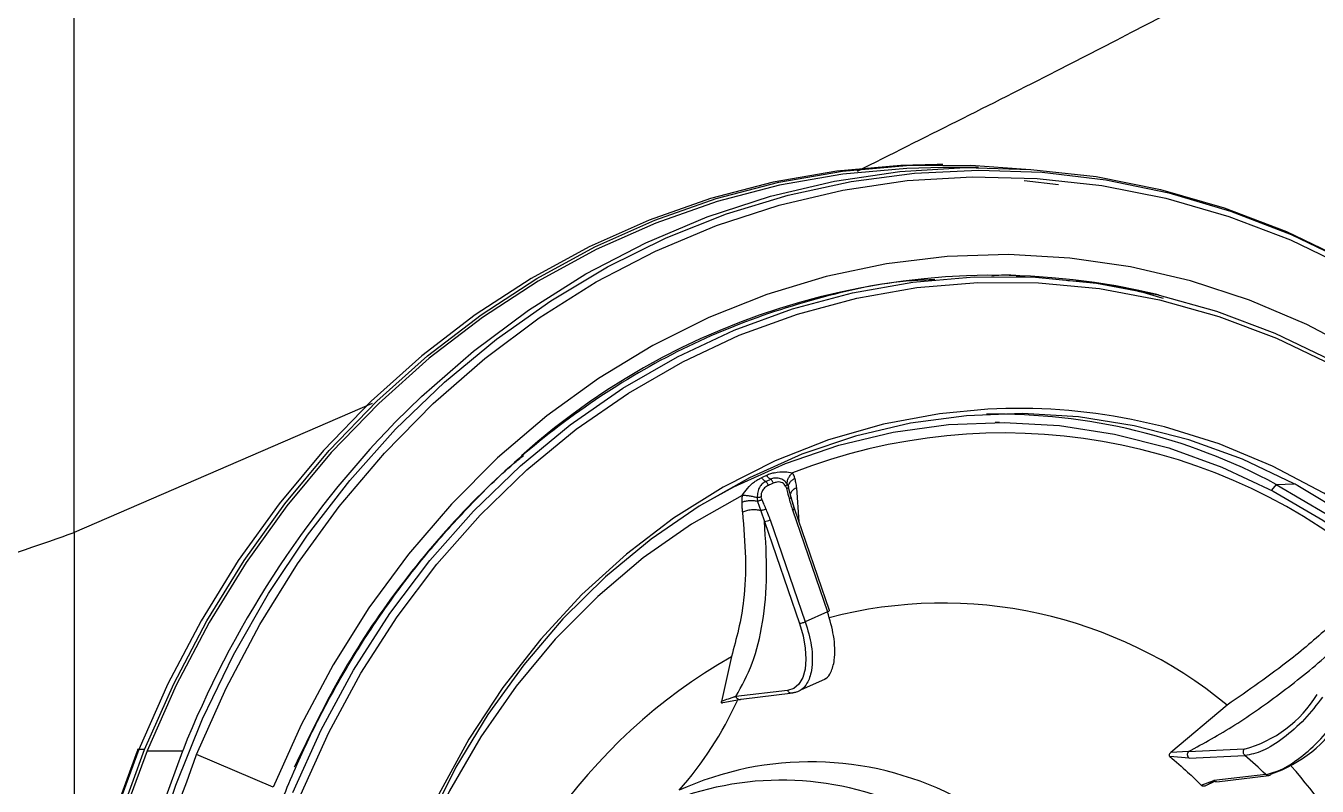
# Model space of a CAD drawing. Extents: x 939 to 1039, y 781 to 934.
# Drawn here: x 967.241 to 970.591, y 827.47 to 829.444 of the extents above; entities that cross this region are included whole.
import ezdxf

# ---------------------------------------------------------------- set-up
doc = ezdxf.new("R2010")
doc.units = 0
doc.header["$MEASUREMENT"] = 0
doc.layers.add('1', color=4, linetype='Continuous')

# ---------------------------------------------------------------- blocks, each defined once
blk = doc.blocks.new('Envoy')
at = {"layer": '1', "color": 3, "linetype": 'Continuous', "lineweight": 25}
for p, q in [((30.9669, 29.9092), (30.9518, 29.9092)), ((31.0593, 29.9014), (30.9669, 29.9014)), ((31.2666, 29.8569), (31.1771, 29.8665)), ((31.1805, 29.6177), (31.157, 29.6185)), ((29.4856, 29.2892), (28.7128, 28.9542)), ((31.1133, 29.2399), (31.1023, 29.2399)), ((30.5666, 29.0714), (30.5632, 29.0796)), ((30.5658, 29.0737), (30.5665, 29.077)), ((30.5663, 29.0708), (30.5658, 29.0739)), ((30.5732, 29.0449), (30.5663, 29.0708)), ((30.5937, 28.9819), (30.5876, 29.0704)), ((31.8315, 29.079), (31.8192, 29.0637)), ((31.8315, 29.079), (31.8783, 29.0805)), ((30.4847, 29.0443), (30.4859, 29.0349)), ((30.4859, 29.0349), (30.4943, 29.0104)), ((30.5804, 29.0169), (30.5729, 29.0456)), ((30.5818, 29.0161), (30.5732, 29.045)), ((30.6726, 28.7519), (30.5818, 29.0164)), ((30.4943, 29.0104), (30.5036, 28.9825)), ((30.5036, 28.9825), (30.5944, 28.718)), ((30.5189, 28.9868), (30.6096, 28.7223)), ((30.5765, 29.0126), (30.6672, 28.7482)), ((28.7128, 28.9542), (28.7128, 27.769)), ((30.6672, 28.7482), (30.6096, 28.7223)), ((30.4182, 28.6317), (30.3921, 28.5156)), ((30.5978, 28.5454), (30.6623, 28.5742)), ((30.3957, 28.5127), (30.4386, 28.5208)), ((30.5638, 28.5442), (30.4295, 28.5282)), ((30.4433, 28.5216), (30.5776, 28.5377)), ((31.7038, 28.5061), (31.558, 28.3825)), ((28.8957, 28.3908), (28.8806, 28.3908)), ((28.9019, 28.3875), (28.9943, 28.3875)), ((29.2293, 28.2926), (29.0304, 28.3777)), ((31.6036, 28.3851), (31.558, 28.3825)), ((31.7482, 28.3919), (31.6036, 28.385)), ((31.6057, 28.3682), (31.5553, 28.3726)), ((31.6057, 28.3682), (31.7502, 28.3751)), ((31.6368, 28.2982), (31.6696, 28.31)), ((31.8044, 28.3256), (31.6696, 28.31)), ((31.6771, 28.3072), (31.8122, 28.3229)), ((31.6504, 28.298), (31.6701, 28.3074)), ((31.6504, 28.298), (31.6555, 28.3006))]:
    blk.add_line(p, q, dxfattribs=at)
at = {"layer": '1', "color": 3, "linetype": 'Continuous', "lineweight": 25, "flags": 128}
for points in [[(28.9179, 28.1198), (28.9764, 28.2978), (29.046, 28.4704), (29.1265, 28.6367), (29.2173, 28.7958), (29.318, 28.947), (29.428, 29.0892), (29.5468, 29.2219), (29.6737, 29.3443), (29.8081, 29.4557), (29.9492, 29.5556), (30.0963, 29.6434), (30.2486, 29.7186), (30.4052, 29.7809), (30.5654, 29.8299), (30.7283, 29.8654), (30.893, 29.8871), (31.0587, 29.895), (31.2244, 29.889), (31.3893, 29.8691), (31.5525, 29.8354), (31.7131, 29.7882), (31.8703, 29.7277), (32.0232, 29.6542)], [(30.9518, 29.9092), (30.8573, 29.907), (30.6911, 29.8921), (30.5263, 29.8633), (30.3637, 29.8208), (30.2043, 29.7648), (30.0489, 29.6956), (29.8983, 29.6136), (29.7533, 29.5192), (29.6148, 29.4129), (29.4833, 29.2953), (29.3597, 29.167), (29.2446, 29.0287), (29.1386, 28.8811), (29.0422, 28.725), (28.9561, 28.5613), (28.8806, 28.3908)], [(28.8957, 28.3908), (28.9712, 28.5613), (29.0573, 28.725), (29.1537, 28.8811), (29.2597, 29.0287), (29.3748, 29.167), (29.4984, 29.2953), (29.6299, 29.4129), (29.7684, 29.5192), (29.9134, 29.6136), (30.064, 29.6956), (30.2194, 29.7648), (30.3788, 29.8208), (30.5414, 29.8633), (30.7062, 29.8921), (30.8724, 29.907), (31.0391, 29.9079), (31.1819, 29.8976)], [(30.9669, 29.9014), (30.8727, 29.8991), (30.707, 29.8843), (30.5426, 29.8556), (30.3806, 29.8132), (30.2217, 29.7574), (30.0667, 29.6884), (29.9166, 29.6067), (29.772, 29.5125), (29.6339, 29.4066), (29.5028, 29.2893), (29.3796, 29.1614), (29.2648, 29.0235), (29.1591, 28.8763), (29.0631, 28.7207), (28.9772, 28.5575), (28.9019, 28.3875)], [(29.5458, 29.2403), (29.6135, 29.3067), (29.7488, 29.425), (29.8915, 29.5314), (30.0407, 29.6252), (30.1956, 29.706), (30.3554, 29.7733), (30.519, 29.8267), (30.6857, 29.8659), (30.8545, 29.8908), (31.0244, 29.9011), (31.1945, 29.8967), (31.3639, 29.8779), (31.5316, 29.8445), (31.6966, 29.7969), (31.858, 29.7352), (32.015, 29.6599)], [(29.0304, 28.3777), (29.1069, 28.5501), (29.1944, 28.7154), (29.2925, 28.8728), (29.4005, 29.0214), (29.5179, 29.1602), (29.6441, 29.2887), (29.7782, 29.4059), (29.9196, 29.5113), (30.0675, 29.6043), (30.221, 29.6844), (30.3793, 29.7511), (30.5415, 29.804), (30.7067, 29.8429), (30.874, 29.8675), (31.0424, 29.8777), (31.211, 29.8734), (31.3788, 29.8547), (31.545, 29.8217), (31.7085, 29.7745), (31.8685, 29.7134), (32.0241, 29.6387)], [(32.0556, 29.4176), (31.9111, 29.4938), (31.762, 29.5571), (31.6092, 29.6072), (31.4534, 29.6437), (31.2957, 29.6664), (31.1369, 29.6753), (30.978, 29.6702), (30.8199, 29.6512), (30.6635, 29.6183), (30.5097, 29.5719), (30.3596, 29.5121), (30.2138, 29.4393), (30.0733, 29.354), (29.9389, 29.2566), (29.8114, 29.1477), (29.6915, 29.0279), (29.58, 28.8979), (29.4774, 28.7586), (29.3844, 28.6107), (29.3015, 28.455), (29.2293, 28.2926)], [(29.2804, 28.2795), (29.3535, 28.4415), (29.4375, 28.5965), (29.5318, 28.7435), (29.6358, 28.8815), (29.749, 29.0097), (29.8705, 29.1274), (29.9998, 29.2338), (30.1359, 29.3283), (30.278, 29.4102), (30.4253, 29.4792), (30.5768, 29.5346), (30.7317, 29.5763), (30.8889, 29.604), (31.0475, 29.6174), (31.2066, 29.6165), (31.3651, 29.6014), (31.5221, 29.572), (31.6766, 29.5286), (31.8277, 29.4715), (31.9744, 29.401)], [(29.3005, 28.2736), (29.3732, 28.4346), (29.4567, 28.5887), (29.5504, 28.7347), (29.6539, 28.8719), (29.7663, 28.9994), (29.8872, 29.1163), (30.0156, 29.2221), (30.1509, 29.316), (30.2921, 29.3974), (30.4385, 29.466), (30.5892, 29.5211), (30.7431, 29.5625), (30.8994, 29.59), (31.057, 29.6034), (31.2151, 29.6025), (31.3727, 29.5874), (31.5287, 29.5582), (31.6823, 29.5151), (31.8325, 29.4584), (31.9783, 29.3883)], [(31.8783, 29.0805), (31.7437, 29.1442), (31.6048, 29.1946), (31.4628, 29.2313), (31.3185, 29.2541), (31.1731, 29.2628), (31.0276, 29.2573), (30.8829, 29.2378), (30.7403, 29.2042), (30.6006, 29.157), (30.4649, 29.0963), (30.3342, 29.0227), (30.2094, 28.9367), (30.0914, 28.8388), (29.981, 28.7299), (29.8791, 28.6106), (29.7863, 28.4818), (29.7034, 28.3445), (29.6308, 28.1997)], [(31.0829, 29.2743), (30.9575, 29.2624), (30.8125, 29.2354), (30.67, 29.1944), (30.5311, 29.1397), (30.3967, 29.0717), (30.2678, 28.9908), (30.1454, 28.8977), (30.0303, 28.793), (29.9233, 28.6775), (29.8253, 28.552), (29.7369, 28.4175), (29.6587, 28.2748), (29.5999, 28.1458)], [(30.3397, 29.0261), (30.4244, 29.0725), (30.5586, 29.1331), (30.6968, 29.1804), (30.838, 29.2141), (30.9811, 29.234), (31.1252, 29.2399), (31.2693, 29.2317), (31.4122, 29.2095), (31.5529, 29.1735), (31.6905, 29.124), (31.8239, 29.0612), (31.9522, 28.9857), (32.0745, 28.898), (32.1898, 28.7987), (32.2974, 28.6886), (32.3964, 28.5683), (32.4862, 28.4389), (32.5661, 28.3012), (32.6356, 28.1562), (32.6941, 28.005)], [(32.7325, 26.4573), (32.7885, 26.613), (32.8327, 26.7737), (32.865, 26.9381), (32.8849, 27.1051), (32.8925, 27.2734), (32.8875, 27.4418), (32.8702, 27.6091), (32.8405, 27.7742), (32.7988, 27.9357), (32.7452, 28.0926), (32.6803, 28.2438), (32.6044, 28.388), (32.5181, 28.5244), (32.422, 28.6519), (32.3169, 28.7696), (32.2034, 28.8766), (32.0824, 28.9722), (31.9549, 29.0557), (31.8215, 29.1265), (31.6835, 29.184), (31.5417, 29.228), (31.4557, 29.2475)], [(30.4462, 29.0501), (30.3146, 28.9755), (30.1892, 28.888), (30.071, 28.7882), (29.9608, 28.6769), (29.8596, 28.555), (29.768, 28.4234), (29.6869, 28.2831), (29.6167, 28.1352), (29.5581, 27.9808), (29.5115, 27.8211), (29.4772, 27.6574)], [(31.8315, 29.079), (31.9611, 29.0024)], [(32.7162, 26.4629), (32.773, 26.6214), (32.8176, 26.7849), (32.8496, 26.9523), (32.8688, 27.1222), (32.8752, 27.2934), (32.8685, 27.4646), (32.8489, 27.6345), (32.8165, 27.8017), (32.7716, 27.9651), (32.7145, 28.1235), (32.6456, 28.2755), (32.5655, 28.4201), (32.4747, 28.5562), (32.374, 28.6827), (32.2641, 28.7988), (32.1458, 28.9034), (32.02, 28.9959), (31.8877, 29.0754)], [(30.5944, 28.718), (30.6039, 28.6854), (30.6096, 28.654), (30.6114, 28.6248), (30.6092, 28.5989), (30.603, 28.5772), (30.5931, 28.5605), (30.5799, 28.5494), (30.5639, 28.5442)], [(28.8806, 28.3908), (28.8161, 28.2144), (28.7631, 28.0331), (28.7217, 27.8479), (28.6922, 27.6596), (28.6748, 27.4695), (28.6695, 27.2783), (28.6764, 27.0872), (28.6955, 26.8973), (28.7266, 26.7094), (28.7695, 26.5246), (28.8241, 26.3439), (28.89, 26.1683), (28.967, 25.9986), (29.0545, 25.8359), (29.1522, 25.6809), (29.2595, 25.5345), (29.3758, 25.3975), (29.5005, 25.2705)], [(29.5155, 25.2705), (29.3908, 25.3975), (29.2746, 25.5345), (29.1673, 25.6809), (29.0696, 25.8359), (28.9821, 25.9986), (28.9051, 26.1683), (28.8392, 26.3439), (28.7846, 26.5246), (28.7417, 26.7094), (28.7106, 26.8973), (28.6915, 27.0872), (28.6846, 27.2783), (28.6899, 27.4695), (28.7073, 27.6596), (28.7368, 27.8479), (28.7782, 28.0331), (28.8312, 28.2144), (28.8957, 28.3908)], [(28.9019, 28.3875), (28.8376, 28.2116), (28.7847, 28.0309), (28.7435, 27.8462), (28.7141, 27.6585), (28.6967, 27.4689), (28.6915, 27.2783), (28.6984, 27.0878), (28.7173, 26.8984), (28.7483, 26.7111), (28.7911, 26.5269), (28.8456, 26.3467), (28.9113, 26.1716), (28.988, 26.0025), (29.0753, 25.8402), (29.1727, 25.6857), (29.2796, 25.5398), (29.3956, 25.4031), (29.5199, 25.2766)], [(28.7731, 28.0789), (28.8131, 28.2115), (28.8773, 28.3873)], [(29.5639, 25.3236), (29.5373, 25.3507), (29.4152, 25.4866), (29.3022, 25.6326), (29.1991, 25.7878), (29.1064, 25.9515), (29.0246, 26.1227), (28.9541, 26.3003), (28.8955, 26.4836), (28.8489, 26.6713), (28.8147, 26.8626), (28.7931, 27.0562), (28.7841, 27.2511), (28.7879, 27.4463), (28.8043, 27.6405), (28.8334, 27.8329), (28.8749, 28.0222), (28.9287, 28.2074), (28.9943, 28.3875)]]:
    blk.add_lwpolyline(points, dxfattribs=at)
at = {"layer": '1', "color": 3, "linetype": 'Continuous', "lineweight": 25}
for centre, radius, start, end in [((31.098, 27.7856), 1.8361, 76.5317, 131.8494), ((31.107, 27.7289), 1.5322, 61.7779, 91.0122), ((31.1619, 27.7632), 1.5131, 78.805, 92.9909), ((31.4197, 27.4236), 2.6099, 135.8879, 158.3268), ((31.1247, 27.7091), 1.5032, 48.9623, 111.398), ((31.1661, 27.6241), 1.6174, 113.9705, 114.4602), ((31.0808, 27.5791), 1.7, 61.6642, 62.0256), ((30.5747, 29.0207), 0.0083, 281.9835, 328.9122), ((30.4982, 29.0305), 0.0483, 276.4412, 295.3002), ((30.9662, 27.6106), 1.1601, 50.5233, 104.715), ((31.146, 27.3648), 1.4611, 119.8788, 170.4186), ((29.5634, 28.9176), 0.9577, 318.6381, 335.3411), ((31.668, 28.6964), 0.3149, 284.7558, 328.8974), ((31.7072, 28.6534), 0.3447, 288.9063, 328.8093), ((28.8793, 28.3887), 0.00242, 57.566, 216.3756), ((30.6233, 27.5347), 0.824, 63.3555, 114.4591), ((30.9514, 27.4472), 1.2244, 45.8428, 49.2754), ((30.7366, 27.3506), 1.5098, 18.6545, 41.3164), ((30.5476, 27.5252), 0.7858, 66.4393, 114.4897)]:
    blk.add_arc(centre, radius, start, end, dxfattribs=at)
for points, knots in [([(33.7316, 31.4888), (33.3218, 31.2608), (32.5024, 30.8049), (31.5063, 30.2727), (30.9165, 29.9777), (30.7442, 29.8915)], [0, 0, 0, 0, 0.4144518, 0.8289131, 1, 1, 1, 1]), ([(28.7128, 28.9542), (28.7128, 28.9817), (28.7128, 29.0436), (28.7128, 29.1362), (28.7128, 29.231), (28.7128, 29.3504), (28.7128, 29.4967), (28.7128, 29.6816), (28.7128, 29.8738), (28.7128, 30.0691), (28.7128, 30.2774), (28.7128, 30.4856), (28.7129, 30.6544), (28.713, 30.7705), (28.713, 30.8498), (28.7131, 30.8813), (28.7131, 30.8972)], [0, 0, 0, 0, 0.029114, 0.065417, 0.098098, 0.13044, 0.194285, 0.259025, 0.341267, 0.424669, 0.51027, 0.633058, 0.755795, 0.837215, 0.917369, 1, 1, 1, 1]), ([(31.0935, 29.6207), (31.11, 29.6222), (31.1352, 29.6245), (31.1603, 29.6213), (31.1689, 29.6203)], [0, 0, 0, 0, 0.655728, 1, 1, 1, 1]), ([(30.9455, 29.6101), (30.926, 29.6095), (30.822, 29.606), (30.636, 29.5639), (30.3925, 29.4831), (30.16, 29.3652), (29.9421, 29.2157), (29.742, 29.0362), (29.5635, 28.8292), (29.4068, 28.5994), (29.3249, 28.4297), (29.2839, 28.3449)], [0, 0, 0, 0, 0.02809, 0.149579, 0.271067, 0.392557, 0.514045, 0.635534, 0.757022, 0.878511, 1, 1, 1, 1]), ([(31.2907, 29.6081), (31.3263, 29.6056), (31.4098, 29.5998), (31.491, 29.5761), (31.5377, 29.5626)], [0, 0, 0, 0, 0.4252357, 1, 1, 1, 1]), ([(29.2574, 28.2726), (29.2685, 28.2994), (29.3009, 28.3773), (29.3619, 28.5022), (29.4432, 28.6445), (29.5335, 28.7795), (29.6319, 28.9068), (29.7386, 29.0246), (29.8212, 29.1072), (29.8699, 29.147), (29.8785, 29.1541)], [0, 0, 0, 0, 0.0775912, 0.2259882, 0.3744114, 0.5228487, 0.671306, 0.8197865, 0.9682957, 1, 1, 1, 1]), ([(30.4462, 29.0501), (30.4505, 29.0565), (30.4601, 29.0707), (30.4715, 29.0804), (30.4778, 29.0857)], [0, 0, 0, 0, 0.450978, 1, 1, 1, 1]), ([(30.4778, 29.0857), (30.4806, 29.0876), (30.4865, 29.0915), (30.493, 29.0947), (30.4963, 29.0963)], [0, 0, 0, 0, 0.4857358, 1, 1, 1, 1]), ([(30.507, 29.0864), (30.5038, 29.0847), (30.4972, 29.081), (30.49, 29.0715), (30.4856, 29.0587), (30.485, 29.0491), (30.4847, 29.0443)], [0, 0, 0, 0, 0.229219, 0.473257, 0.730968, 1, 1, 1, 1]), ([(30.507, 29.0864), (30.505, 29.0878), (30.5014, 29.0903), (30.4979, 29.0945), (30.4963, 29.0963)], [0, 0, 0, 0, 0.559179, 1, 1, 1, 1]), ([(30.507, 29.0864), (30.5094, 29.0875), (30.5135, 29.0894), (30.5178, 29.0913), (30.5196, 29.0921)], [0, 0, 0, 0, 0.560024, 1, 1, 1, 1]), ([(30.5141, 29.0762), (30.5137, 29.0773), (30.5129, 29.0795), (30.5111, 29.0825), (30.509, 29.085), (30.5077, 29.0859), (30.507, 29.0864)], [0, 0, 0, 0, 0.244375, 0.499976, 0.755532, 1, 1, 1, 1]), ([(30.53, 29.1092), (30.5265, 29.1082), (30.5192, 29.1063), (30.5125, 29.1035), (30.509, 29.102)], [0, 0, 0, 0, 0.482932, 1, 1, 1, 1]), ([(30.5196, 29.0921), (30.5176, 29.0935), (30.514, 29.096), (30.5105, 29.1002), (30.509, 29.102)], [0, 0, 0, 0, 0.559966, 1, 1, 1, 1]), ([(30.5267, 29.0819), (30.5243, 29.0809), (30.5202, 29.079), (30.516, 29.0771), (30.5141, 29.0762)], [0, 0, 0, 0, 0.559996, 1, 1, 1, 1]), ([(30.5632, 29.0796), (30.5605, 29.0831), (30.5551, 29.09), (30.5427, 29.0953), (30.5303, 29.096), (30.5231, 29.0934), (30.5196, 29.0921)], [0, 0, 0, 0, 0.270288, 0.5285017, 0.7722808, 1, 1, 1, 1]), ([(30.5267, 29.0819), (30.5263, 29.083), (30.5254, 29.0851), (30.5236, 29.0881), (30.5216, 29.0906), (30.5203, 29.0916), (30.5196, 29.0921)], [0, 0, 0, 0, 0.244426, 0.5, 0.755577, 1, 1, 1, 1]), ([(30.5585, 29.0746), (30.5574, 29.0762), (30.5552, 29.0796), (30.5501, 29.0832), (30.5435, 29.0854), (30.5353, 29.0852), (30.5297, 29.083), (30.5267, 29.0819)], [0, 0, 0, 0, 0.149423, 0.312445, 0.494137, 0.732248, 1, 1, 1, 1]), ([(30.53, 29.1092), (30.5389, 29.1107), (30.5552, 29.1135), (30.5697, 29.1102), (30.5763, 29.1086)], [0, 0, 0, 0, 0.5480112, 1, 1, 1, 1]), ([(30.5632, 29.0796), (30.563, 29.0818), (30.5625, 29.0862), (30.5651, 29.0939), (30.5696, 29.1016), (30.5741, 29.1063), (30.5763, 29.1086)], [0, 0, 0, 0, 0.249553, 0.505294, 0.758232, 1, 1, 1, 1]), ([(30.5665, 29.0771), (30.5672, 29.0792), (30.5687, 29.0833), (30.5743, 29.0893), (30.5795, 29.0928), (30.5821, 29.0945)], [0, 0, 0, 0, 0.340872, 0.678594, 1, 1, 1, 1]), ([(30.5826, 29.0948), (30.5817, 29.0976), (30.5801, 29.1025), (30.5775, 29.1068), (30.5763, 29.1086)], [0, 0, 0, 0, 0.5587371, 1, 1, 1, 1]), ([(30.5821, 29.0945), (30.5822, 29.0945), (30.5824, 29.0946), (30.5826, 29.0947), (30.5826, 29.0948)], [0, 0, 0, 0, 0.560425, 1, 1, 1, 1]), ([(30.5876, 29.0704), (30.5869, 29.075), (30.5856, 29.0832), (30.5835, 29.0912), (30.5826, 29.0948)], [0, 0, 0, 0, 0.559323, 1, 1, 1, 1]), ([(30.4462, 29.0501), (30.4456, 29.0468), (30.4446, 29.0408), (30.4446, 29.035), (30.4446, 29.0325)], [0, 0, 0, 0, 0.5604365, 1, 1, 1, 1]), ([(30.4847, 29.0443), (30.4815, 29.0451), (30.4751, 29.0469), (30.4647, 29.0488), (30.4547, 29.05), (30.449, 29.0501), (30.4462, 29.0501)], [0, 0, 0, 0, 0.249616, 0.505328, 0.758236, 1, 1, 1, 1]), ([(30.5141, 29.0762), (30.5106, 29.0743), (30.504, 29.0707), (30.4975, 29.0623), (30.4947, 29.0537), (30.4951, 29.0486), (30.4952, 29.0462)], [0, 0, 0, 0, 0.333507, 0.622384, 0.821342, 1, 1, 1, 1]), ([(30.5585, 29.0746), (30.5591, 29.0751), (30.5604, 29.0761), (30.5619, 29.0774), (30.5629, 29.0787), (30.5631, 29.0793), (30.5632, 29.0796)], [0, 0, 0, 0, 0.24662, 0.499997, 0.753414, 1, 1, 1, 1]), ([(30.5585, 29.0746), (30.559, 29.0735), (30.56, 29.0715), (30.5607, 29.0693), (30.561, 29.0683)], [0, 0, 0, 0, 0.559896, 1, 1, 1, 1]), ([(30.561, 29.0683), (30.5618, 29.0686), (30.5635, 29.0692), (30.5653, 29.0701), (30.5665, 29.0709), (30.5665, 29.0712), (30.5666, 29.0714)], [0, 0, 0, 0, 0.245391, 0.500054, 0.754603, 1, 1, 1, 1]), ([(30.561, 29.0683), (30.5622, 29.0635), (30.5645, 29.0549), (30.5667, 29.0463), (30.5676, 29.0425)], [0, 0, 0, 0, 0.559967, 1, 1, 1, 1]), ([(30.5666, 29.0714), (30.5661, 29.0732), (30.5656, 29.0751), (30.5665, 29.0771), (30.5665, 29.0771)], [0, 0, 0, 0, 0.996435, 1, 1, 1, 1]), ([(30.5876, 29.0704), (30.5846, 29.0688), (30.5781, 29.0654), (30.5724, 29.0596), (30.5716, 29.0559), (30.5713, 29.0544)], [0, 0, 0, 0, 0.355888, 0.741882, 1, 1, 1, 1]), ([(30.4859, 29.0349), (30.4825, 29.0354), (30.4757, 29.0365), (30.4646, 29.0363), (30.4537, 29.0351), (30.4476, 29.0333), (30.4446, 29.0325)], [0, 0, 0, 0, 0.250201, 0.506835, 0.759842, 1, 1, 1, 1]), ([(30.4446, 29.0325), (30.4448, 29.0276), (30.4451, 29.0189), (30.446, 29.0105), (30.4464, 29.0069)], [0, 0, 0, 0, 0.560592, 1, 1, 1, 1]), ([(30.4952, 29.0462), (30.4943, 29.046), (30.4925, 29.0456), (30.4888, 29.0449), (30.4863, 29.0445), (30.4847, 29.0443)], [0, 0, 0, 0, 0.27722, 0.562216, 1, 1, 1, 1]), ([(30.4972, 29.0395), (30.4963, 29.039), (30.4946, 29.0381), (30.4916, 29.0368), (30.4886, 29.0357), (30.4868, 29.0352), (30.4859, 29.0349)], [0, 0, 0, 0, 0.245296, 0.49996, 0.754586, 1, 1, 1, 1]), ([(30.5075, 29.0156), (30.5065, 29.015), (30.5044, 29.0139), (30.5007, 29.0123), (30.4971, 29.011), (30.4952, 29.0106), (30.4943, 29.0104)], [0, 0, 0, 0, 0.243135, 0.499987, 0.75688, 1, 1, 1, 1]), ([(30.4972, 29.0395), (30.4967, 29.0407), (30.4959, 29.0429), (30.4954, 29.0452), (30.4952, 29.0462)], [0, 0, 0, 0, 0.5598, 1, 1, 1, 1]), ([(30.5075, 29.0156), (30.5056, 29.0201), (30.5021, 29.028), (30.4987, 29.036), (30.4972, 29.0395)], [0, 0, 0, 0, 0.560001, 1, 1, 1, 1]), ([(30.5189, 28.9868), (30.5169, 28.9923), (30.5134, 29.002), (30.5093, 29.0115), (30.5075, 29.0156)], [0, 0, 0, 0, 0.5599696, 1, 1, 1, 1]), ([(30.5676, 29.0425), (30.5686, 29.0428), (30.5707, 29.0436), (30.5727, 29.0445), (30.5736, 29.0453), (30.5731, 29.0455), (30.5729, 29.0456)], [0, 0, 0, 0, 0.243086, 0.500037, 0.756965, 1, 1, 1, 1]), ([(30.5676, 29.0425), (30.5691, 29.0368), (30.5718, 29.0268), (30.575, 29.0169), (30.5765, 29.0126)], [0, 0, 0, 0, 0.559965, 1, 1, 1, 1]), ([(30.4464, 29.0069), (30.4498, 28.9667), (30.4566, 28.8865), (30.4514, 28.7554), (30.4308, 28.6786), (30.4182, 28.6317)], [0, 0, 0, 0, 0.280142, 0.560296, 1, 1, 1, 1]), ([(30.4295, 28.5282), (30.4447, 28.5556), (30.4751, 28.6106), (30.501, 28.7191), (30.5129, 28.8423), (30.5067, 28.9358), (30.5036, 28.9825)], [0, 0, 0, 0, 0.249992, 0.5, 0.750009, 1, 1, 1, 1]), ([(30.4943, 29.0104), (30.4907, 29.0113), (30.4833, 29.0131), (30.47, 29.013), (30.457, 29.011), (30.4498, 29.0082), (30.4464, 29.0069)], [0, 0, 0, 0, 0.252971, 0.513356, 0.766499, 1, 1, 1, 1]), ([(26.9813, 28.6967), (27.056, 28.7051), (27.2059, 28.7221), (27.4328, 28.7401), (27.6597, 28.7577), (27.9112, 28.7795), (28.1802, 28.8124), (28.4605, 28.8641), (28.6292, 28.9244), (28.7128, 28.9542)], [0, 0, 0, 0, 0.124032, 0.249011, 0.374711, 0.500733, 0.671036, 0.837, 1, 1, 1, 1]), ([(32.0752, 28.8127), (32.0417, 28.7796), (31.9748, 28.7133), (31.8495, 28.6059), (31.7591, 28.5439), (31.7038, 28.5061)], [0, 0, 0, 0, 0.280144, 0.560296, 1, 1, 1, 1]), ([(30.6606, 28.5743), (30.6615, 28.5746), (30.6682, 28.5771), (30.6774, 28.5926), (30.6857, 28.6186), (30.687, 28.6522), (30.6831, 28.6939), (30.6734, 28.7272), (30.6672, 28.7482)], [0, 0, 0, 0, 0.026521, 0.196181, 0.408997, 0.577409, 0.732221, 1, 1, 1, 1]), ([(30.6672, 28.7482), (30.6683, 28.7488), (30.6706, 28.7499), (30.6725, 28.7513), (30.6728, 28.7523), (30.6717, 28.7525), (30.6711, 28.7526)], [0, 0, 0, 0, 0.250031, 0.499946, 0.749995, 1, 1, 1, 1]), ([(31.6036, 28.3851), (31.6435, 28.407), (31.7234, 28.4509), (31.8478, 28.5389), (31.972, 28.6397), (32.0515, 28.7168), (32.0913, 28.7553)], [0, 0, 0, 0, 0.249992, 0.5, 0.750009, 1, 1, 1, 1]), ([(30.6096, 28.7223), (30.6158, 28.7013), (30.6254, 28.6682), (30.6286, 28.626), (30.6262, 28.5913), (30.6164, 28.563), (30.6014, 28.5463), (30.5883, 28.5395), (30.5805, 28.5382), (30.5776, 28.5377)], [0, 0, 0, 0, 0.225427, 0.356565, 0.499705, 0.690184, 0.837161, 0.940472, 1, 1, 1, 1]), ([(30.5944, 28.718), (30.5953, 28.7181), (30.5972, 28.7182), (30.6013, 28.7192), (30.6057, 28.7207), (30.6083, 28.7218), (30.6096, 28.7223)], [0, 0, 0, 0, 0.249999, 0.49999, 0.749959, 1, 1, 1, 1]), ([(30.3921, 28.5156), (30.3919, 28.5148), (30.3915, 28.5134), (30.3919, 28.5122), (30.3926, 28.5118), (30.3935, 28.5118), (30.3945, 28.5121), (30.3953, 28.5125), (30.3957, 28.5127)], [0, 0, 0, 0, 0.3203312, 0.5809585, 0.695472, 0.7988682, 0.8978656, 1, 1, 1, 1]), ([(30.4295, 28.5282), (30.4295, 28.5282), (30.4295, 28.5281), (30.4294, 28.5281), (30.4293, 28.5281), (30.4292, 28.528), (30.4289, 28.528), (30.4284, 28.5278), (30.4275, 28.5275), (30.426, 28.527), (30.423, 28.5261), (30.4177, 28.5243), (30.4076, 28.521), (30.3982, 28.5177), (30.3921, 28.5156)], [0, 0, 0, 0, 0.001684, 0.003015, 0.005388, 0.00962, 0.017214, 0.030722, 0.054903, 0.098037, 0.17515, 0.31301, 0.559479, 1, 1, 1, 1]), ([(30.4295, 28.5282), (30.4299, 28.5274), (30.4305, 28.526), (30.4318, 28.5242), (30.4335, 28.5226), (30.4353, 28.5215), (30.4373, 28.5208), (30.4394, 28.5206), (30.4414, 28.5208), (30.4427, 28.5214), (30.4433, 28.5216)], [0, 0, 0, 0, 0.124969, 0.249985, 0.375012, 0.499998, 0.62497, 0.749971, 0.875016, 1, 1, 1, 1]), ([(30.5776, 28.5377), (30.5763, 28.5373), (30.5737, 28.5364), (30.5695, 28.5374), (30.5659, 28.54), (30.5645, 28.5428), (30.5638, 28.5442)], [0, 0, 0, 0, 0.249961, 0.499994, 0.750031, 1, 1, 1, 1]), ([(31.9513, 28.5264), (31.9364, 28.5069), (31.9066, 28.4679), (31.8505, 28.4187), (31.7945, 28.3836), (31.765, 28.3779), (31.7502, 28.3751)], [0, 0, 0, 0, 0.249562, 0.499965, 0.750384, 1, 1, 1, 1]), ([(31.8044, 28.3256), (31.8183, 28.3292), (31.8462, 28.3363), (31.9002, 28.3731), (31.9551, 28.4236), (31.9848, 28.4627), (31.9997, 28.4822)], [0, 0, 0, 0, 0.249604, 0.500024, 0.750011, 1, 1, 1, 1]), ([(30.1297, 24.9435), (30.042, 24.9948), (29.8665, 25.0973), (29.6284, 25.2995), (29.4139, 25.5328), (29.2281, 25.7971), (29.0739, 26.0866), (28.954, 26.3968), (28.8704, 26.7224), (28.8246, 27.0576), (28.8172, 27.3969), (28.8491, 27.7341), (28.9166, 28.065), (28.9925, 28.2734), (29.0304, 28.3777)], [0, 0, 0, 0, 0.083333, 0.166667, 0.25, 0.333334, 0.416667, 0.5, 0.583333, 0.666667, 0.75, 0.833333, 0.916667, 1, 1, 1, 1]), ([(31.558, 28.3825), (31.5569, 28.3815), (31.5548, 28.3799), (31.5534, 28.377), (31.5535, 28.3745), (31.5547, 28.3732), (31.5553, 28.3726)], [0, 0, 0, 0, 0.353004, 0.636458, 0.82115, 1, 1, 1, 1]), ([(31.6057, 28.3682), (31.6052, 28.3687), (31.6041, 28.3697), (31.6029, 28.3717), (31.6021, 28.3738), (31.6016, 28.3762), (31.6015, 28.3785), (31.6018, 28.3809), (31.6025, 28.3831), (31.6033, 28.3844), (31.6036, 28.385)], [0, 0, 0, 0, 0.1250141, 0.2500232, 0.3750257, 0.4999741, 0.624999, 0.7500239, 0.8750132, 1, 1, 1, 1]), ([(31.7502, 28.3751), (31.7493, 28.3762), (31.7473, 28.3784), (31.746, 28.383), (31.7461, 28.3879), (31.7475, 28.3905), (31.7482, 28.3919)], [0, 0, 0, 0, 0.24993, 0.499962, 0.74998, 1, 1, 1, 1]), ([(31.5553, 28.3726), (31.5709, 28.3593), (31.5987, 28.3355), (31.6251, 28.3096), (31.6368, 28.2982)], [0, 0, 0, 0, 0.55999, 1, 1, 1, 1]), ([(31.6696, 28.31), (31.6701, 28.3096), (31.6713, 28.3086), (31.6732, 28.3077), (31.6752, 28.3072), (31.6766, 28.3071), (31.6773, 28.3073), (31.6773, 28.3073)], [0, 0, 0, 0, 0.248797, 0.497739, 0.746577, 0.995491, 1, 1, 1, 1]), ([(31.8121, 28.3229), (31.8121, 28.3229), (31.8107, 28.3224), (31.8078, 28.3231), (31.8055, 28.3248), (31.8044, 28.3256)], [0, 0, 0, 0, 0.003602, 0.501873, 1, 1, 1, 1]), ([(31.8189, 28.3272), (31.818, 28.3261), (31.8161, 28.3238), (31.8134, 28.3232), (31.8121, 28.3229)], [0, 0, 0, 0, 0.501761, 1, 1, 1, 1]), ([(31.6368, 28.2982), (31.6373, 28.2977), (31.6385, 28.2967), (31.641, 28.296), (31.6438, 28.2959), (31.6471, 28.2966), (31.6492, 28.2975), (31.6504, 28.298)], [0, 0, 0, 0, 0.152433, 0.3059, 0.477248, 0.717406, 1, 1, 1, 1]), ([(31.6555, 28.3006), (31.6595, 28.3028), (31.6647, 28.3057), (31.6709, 28.3077), (31.6724, 28.3082)], [0, 0, 0, 0, 0.765998, 1, 1, 1, 1])]:
    blk.add_open_spline(points, degree=3, knots=knots, dxfattribs=at)

msp = doc.modelspace()

# ---------------------------------------------------------------- block references
at = {"layer": '1'}
msp.add_blockref('Envoy', (938.6538, 799.1744), dxfattribs=at)

doc.saveas('drawing.dxf')
